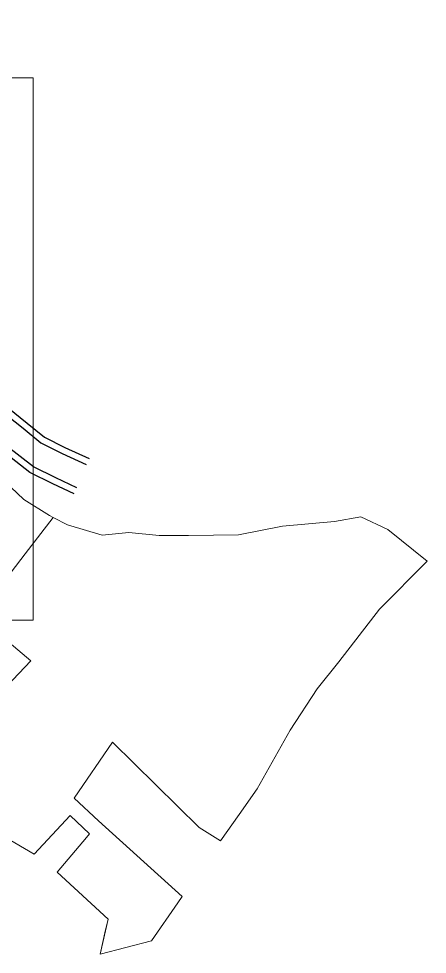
# Model space of a CAD drawing. Header units: metres. Extents: x 7511825 to 7512099, y 4692231 to 4692445.
# Drawn here: x 7512006.2 to 7512099.4, y 4692231.3 to 4692444.9 of the extents above; entities that cross this region are included whole.
import ezdxf

# ---------------------------------------------------------------- set-up
doc = ezdxf.new("R2010")
doc.units = ezdxf.units.M
doc.header["$XCLIPFRAME"] = 0
doc.layers.add('Drawing & Figure_Pen_No__42', color=8, linetype='Continuous', lineweight=25)
doc.layers.add('fer +', color=32, linetype='Continuous')
doc.layers.add('parcelat e vjetra', color=7, linetype='Continuous', lineweight=0, true_color=0x848443)
picture_1 = doc.add_image_def('image1.tif', size_in_pixel=(11235, 8447))

msp = doc.modelspace()

# ---------------------------------------------------------------- linework, layer by layer
at = {"layer": 'Drawing & Figure_Pen_No__42', "color": 8, "linetype": 'Continuous', "lineweight": 25}
for points in [[(7511939.7, 4692444.53), (7511940.25, 4692442.49), (7511941.74, 4692438.65), (7511945.63, 4692429.92), (7511950.25, 4692419.33), (7511953.69, 4692411.57), (7511956.24, 4692406.09), (7511958.57, 4692401.93), (7511962.43, 4692395.27), (7511967.99, 4692386.95), (7511971.6, 4692382.94), (7511975.64, 4692378.77), (7511981.33, 4692373.36), (7511986.67, 4692368.57), (7511991.06, 4692364.88), (7511999.82, 4692357.26), (7512007.17, 4692351.45), (7512011.24, 4692348.11), (7512016.06, 4692345.66), (7512021.57, 4692343.13)], [(7511941.15, 4692444.92), (7511941.68, 4692442.96), (7511943.13, 4692439.22), (7511947, 4692430.52), (7511951.62, 4692419.94), (7511955.06, 4692412.19), (7511957.58, 4692406.78), (7511959.88, 4692402.67), (7511963.7, 4692396.06), (7511969.18, 4692387.87), (7511972.7, 4692383.96), (7511976.7, 4692379.83), (7511982.35, 4692374.46), (7511987.66, 4692369.7), (7511992.04, 4692366.01), (7512000.78, 4692358.41), (7512008.11, 4692352.62), (7512012.06, 4692349.37), (7512016.71, 4692347.01), (7512022.2, 4692344.49)], [(7512018.82, 4692336.48), (7512013.98, 4692338.73), (7512008.69, 4692341.33), (7511999.43, 4692348.54), (7511994.47, 4692352.63), (7511989.08, 4692357.36), (7511984.04, 4692361.69), (7511977.56, 4692367.47), (7511972.22, 4692372.33), (7511968.2, 4692376.21), (7511963.31, 4692381.63), (7511960.26, 4692385.8), (7511952.75, 4692398.3), (7511947.49, 4692408.33), (7511944.63, 4692414.8)], [(7512019.45, 4692337.84), (7512014.63, 4692340.08), (7512009.5, 4692342.61), (7512000.37, 4692349.71), (7511995.44, 4692353.77), (7511990.07, 4692358.5), (7511985.03, 4692362.82), (7511978.57, 4692368.58), (7511973.25, 4692373.42), (7511969.28, 4692377.25), (7511964.47, 4692382.58), (7511961.51, 4692386.63), (7511954.06, 4692399.04), (7511948.84, 4692408.99), (7511945.99, 4692415.42)]]:
    msp.add_lwpolyline(points, dxfattribs=at)
at = {"layer": 'parcelat e vjetra', "lineweight": 0, "flags": 128}
for points in [[(7512014, 4692331.06), (7512007.6, 4692322.74), (7511996.73, 4692308.59), (7511996.48, 4692308.81), (7511984.22, 4692318.67), (7512004.36, 4692337.95), (7512007.31, 4692335.19), (7512013.22, 4692331.47), (7512014, 4692331.06)], [(7512004.36, 4692337.95), (7512007.31, 4692335.19), (7512013.22, 4692331.47), (7512014, 4692331.06), (7512007.6, 4692322.74), (7511996.73, 4692308.59)], [(7511996.73, 4692308.59), (7512007.6, 4692322.74), (7512014, 4692331.06), (7512017.28, 4692329.36), (7512025.23, 4692326.98), (7512031.28, 4692327.61), (7512038.19, 4692326.94), (7512044.93, 4692326.93), (7512056.28, 4692327.07), (7512066.38, 4692329.08), (7512078.21, 4692330.16), (7512084.23, 4692331.22), (7512090.4, 4692328.33), (7512099.37, 4692321.11), (7512088.47, 4692310.15), (7512079.23, 4692298.12), (7512074.26, 4692291.94), (7512068.06, 4692282.5), (7512060.54, 4692269.09), (7512056.44, 4692263.27), (7512052.22, 4692257.2), (7512047.3, 4692260.3), (7512027.58, 4692279.73), (7512018.78, 4692266.98), (7512024.36, 4692261.8), (7512043.43, 4692244.53), (7512042.43, 4692243.09), (7512036.42, 4692234.41), (7512024.74, 4692231.33), (7512025.99, 4692236.92), (7512026.54, 4692239.37), (7512014.95, 4692250.07), (7512021.6, 4692257.99), (7512022.31, 4692258.85), (7512017.87, 4692262.99), (7512009.67, 4692254.17), (7511990.14, 4692265.63)], [(7512090.4, 4692328.33), (7512099.37, 4692321.11), (7512088.47, 4692310.15), (7512079.23, 4692298.12), (7512074.26, 4692291.94), (7512068.06, 4692282.5), (7512060.54, 4692269.09), (7512056.44, 4692263.27), (7512052.22, 4692257.2), (7512047.3, 4692260.3), (7512027.58, 4692279.73), (7512018.78, 4692266.98), (7512024.36, 4692261.8), (7512043.43, 4692244.53), (7512042.43, 4692243.09), (7512036.42, 4692234.41), (7512024.74, 4692231.33), (7512026.54, 4692239.37), (7512014.95, 4692250.07), (7512021.6, 4692257.99), (7512022.31, 4692258.85), (7512017.87, 4692262.99), (7512009.67, 4692254.17), (7511990.14, 4692265.63)]]:
    msp.add_lwpolyline(points, dxfattribs=at)
msp.add_lwpolyline([(7511997.85, 4692286.66), (7511995.53, 4692284.05), (7511983.37, 4692295.69), (7511971.85, 4692306.96), (7511984.22, 4692318.67), (7511996.48, 4692308.81), (7512008.93, 4692298.35)], close=True, dxfattribs=at)

# ---------------------------------------------------------------- pictures from other files: only their frames are drawn
at = {"layer": 'fer +', "lineweight": 13}
image = msp.add_image(picture_1, insert=(7510761.39, 4690852.67), size_in_units=(2378.08, 1787.95), dxfattribs=at)
image.set_boundary_path([(5025.28, 987.89), (5895.77, 1572.6)])
image.dxf.flags = 15

doc.saveas('drawing.dxf')
